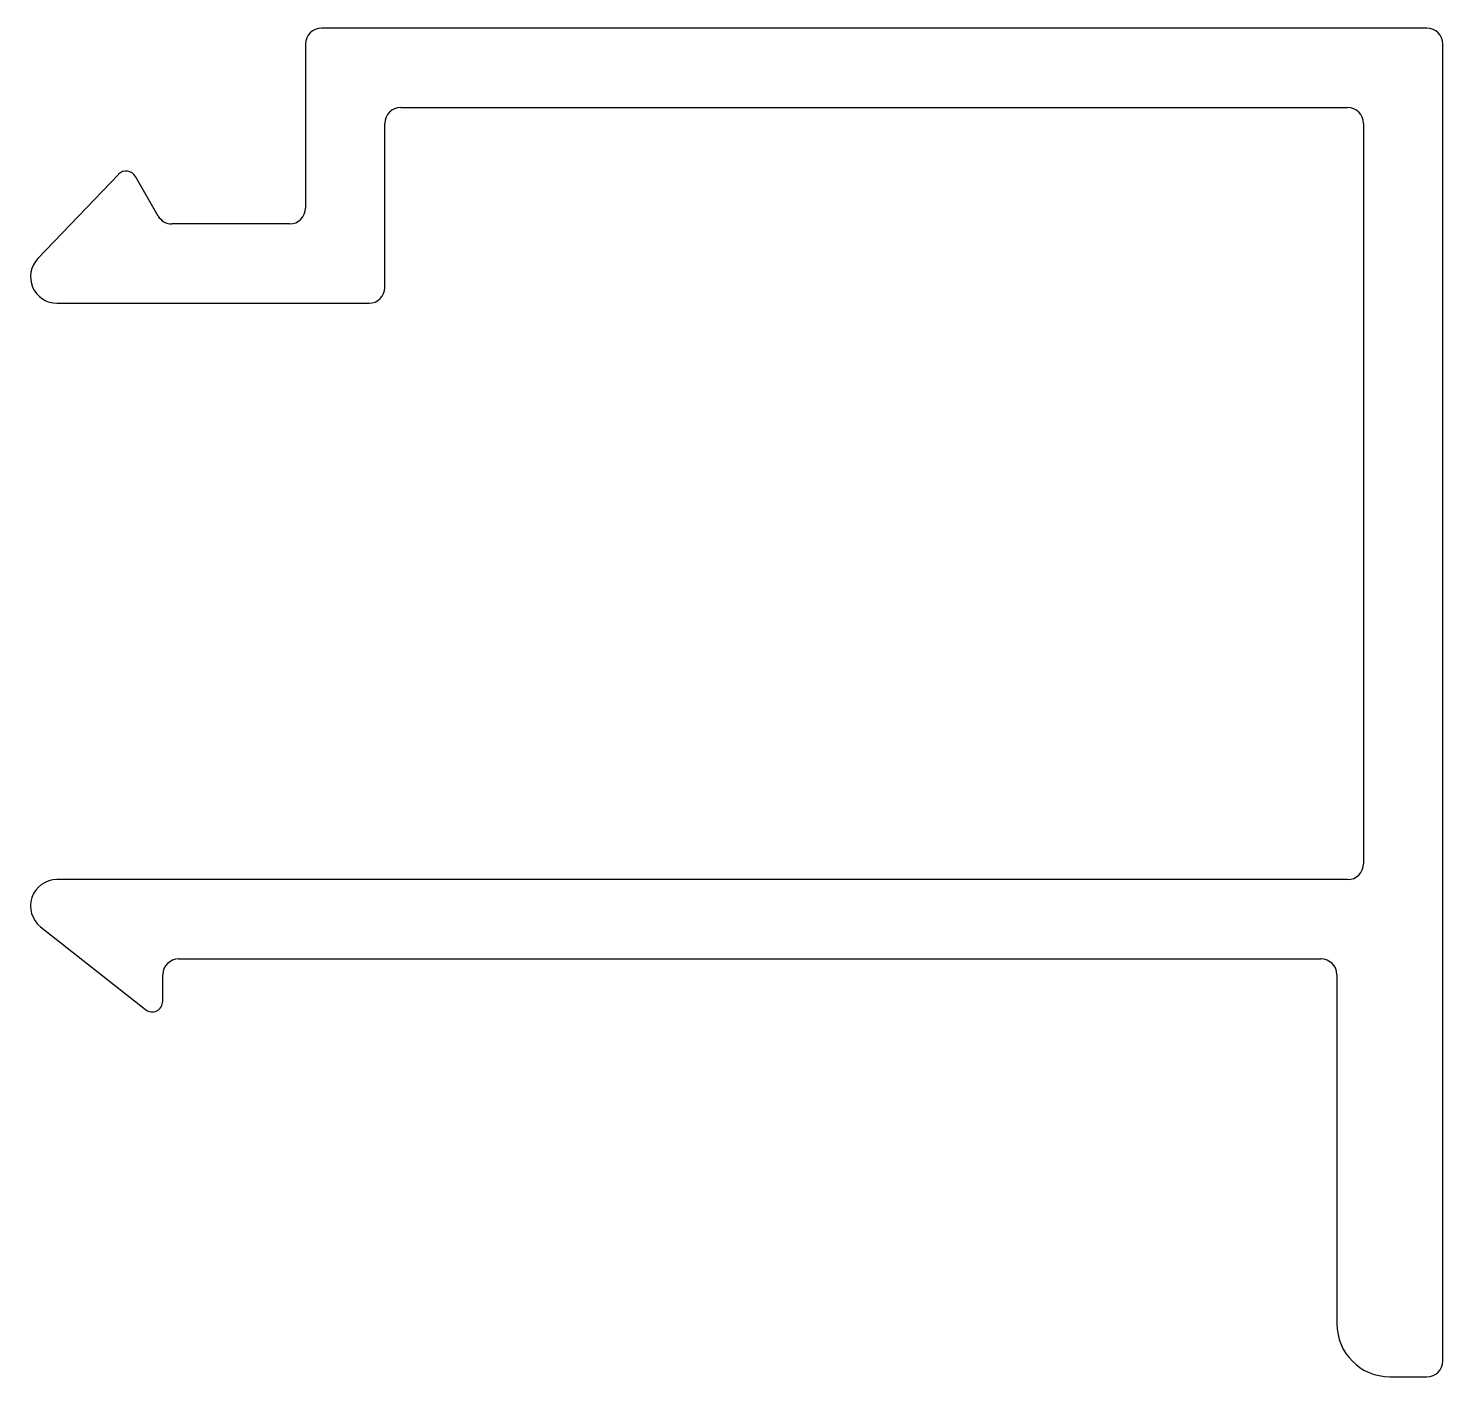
# Model space of a CAD drawing. Extents: x 1000.5 to 1027.2, y 704.5 to 730.
import ezdxf

# ---------------------------------------------------------------- set-up
doc = ezdxf.new("R2010")
doc.units = 0
doc.layers.get('0').update_dxf_attribs({"linetype": 'CONTINUOUS'})

# ---------------------------------------------------------------- blocks, each defined once
blk = doc.blocks.new('*U4')
at = {"color": 0}
for p, q in [((1026.898, 729.987), (1005.998, 729.987)), ((1005.698, 729.687), (1005.698, 726.587)), ((1027.198, 704.787), (1027.198, 729.687)), ((1007.498, 728.487), (1025.398, 728.487)), ((1007.198, 725.087), (1007.198, 728.187)), ((1025.698, 728.187), (1025.698, 714.187)), ((1002.161, 727.225), (1000.637, 725.633)), ((1002.911, 726.437), (1002.481, 727.182)), ((1005.398, 726.287), (1003.171, 726.287)), ((1000.998, 724.787), (1006.898, 724.787)), ((1025.398, 713.887), (1000.998, 713.887)), ((1000.689, 712.994), (1002.674, 711.43)), ((1003.298, 712.387), (1024.898, 712.387)), ((1002.998, 711.587), (1002.998, 712.087)), ((1025.198, 712.087), (1025.198, 705.487)), ((1026.198, 704.487), (1026.898, 704.487))]:
    blk.add_line(p, q, dxfattribs=at)
for centre, radius, start, end in [((1005.998, 729.687), 0.3, 90, 180), ((1026.898, 729.687), 0.3, 0, 90), ((1007.498, 728.187), 0.3, 90, 180), ((1025.398, 728.187), 0.3, 0, 90), ((1002.305, 727.087), 0.2, 28.3849, 136.2603), ((1005.398, 726.587), 0.3, 270, 0), ((1003.171, 726.587), 0.3, 210, 270), ((1000.998, 725.287), 0.5, 136.2603, 270), ((1006.898, 725.087), 0.3, 270, 0), ((1025.398, 714.187), 0.3, 270, 0), ((1000.998, 713.387), 0.5, 90, 231.7681), ((1003.298, 712.087), 0.3, 90, 180), ((1024.898, 712.087), 0.3, 0, 90), ((1002.798, 711.587), 0.2, 231.7681, 360), ((1026.198, 705.487), 1, 180, 270), ((1026.898, 704.787), 0.3, 270, 0)]:
    blk.add_arc(centre, radius, start, end, dxfattribs=at)

msp = doc.modelspace()

# ---------------------------------------------------------------- block references
msp.add_blockref('*U4', (0, 0))

doc.saveas('drawing.dxf')
